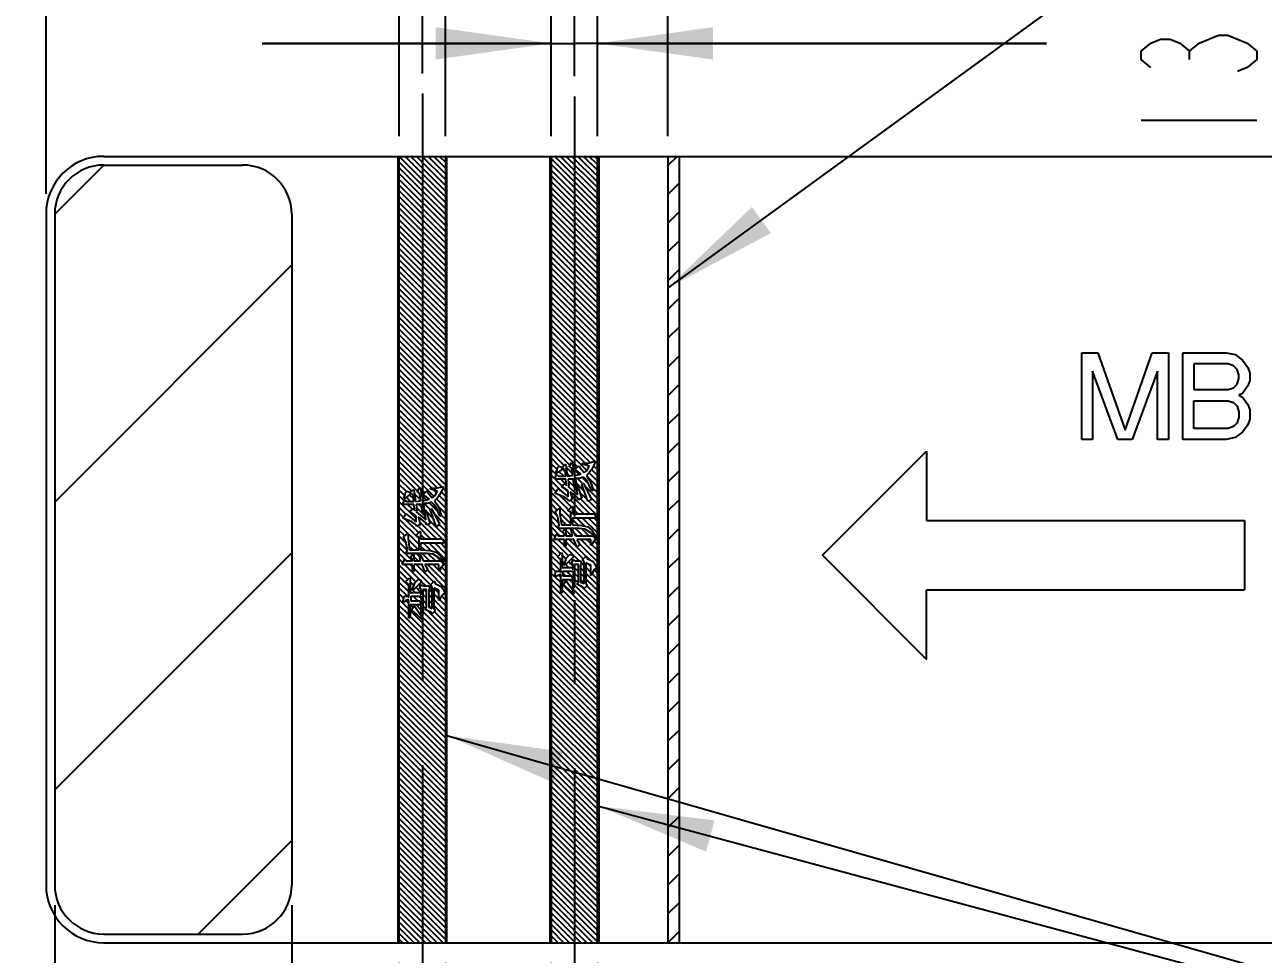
# Model space of a CAD drawing. Header units: millimetres. Extents: x 0 to 210, y 0 to 297.
# Drawn here: x 62.93 to 84.35, y 158.73 to 174.8 of the extents above; entities that cross this region are included whole.
import ezdxf

# ---------------------------------------------------------------- set-up
doc = ezdxf.new("R2010")
doc.units = ezdxf.units.MM
doc.header["$LTSCALE"] = 19.36
doc.linetypes.add('CENTER', pattern=[0.6, 0.375, -0.075, 0.075, -0.075])
doc.layers.get('0').update_dxf_attribs({"linetype": 'CONTINUOUS'})
doc.layers.add('00_COSMETICS', color=7, linetype='CONTINUOUS')
doc.layers.add('DEFAULT_1', color=7, linetype='CENTER')
doc.styles.get("Standard").update_dxf_attribs({"font": 'SIMPLEX.SHX', "width": 0.56})
doc.dimstyles.new('DIMSTYLE_2', dxfattribs={"dimtxt": 2, "dimasz": 2, "dimexe": 2, "dimexo": 0.35, "dimgap": 0.5, "dimtad": 1, "dimzin": 0, "dimdsep": 46, "dimtxsty": 'STANDARD', "dimblk": '_FILLED', "dimblk1": '_FILLED', "dimblk2": '_FILLED', "dimcen": 0.09, "dimazin": 0, "dimtp": 0.01, "dimtm": 0.01, "dimtfac": 1, "dimtofl": 0, "dimtmove": 0, "dimatfit": 3, "dimldrblk": '_FILLED', "dimfxl": 1, "dimtolj": 1, "dimtzin": 0, "dimarcsym": 0})
doc.dimstyles.new('DIMSTYLE_4', dxfattribs={"dimtxt": 2, "dimasz": 2, "dimexe": 2, "dimexo": 0.35, "dimgap": 0.5, "dimtad": 1, "dimzin": 0, "dimdsep": 46, "dimtxsty": 'STANDARD', "dimblk": '_FILLED', "dimblk1": '_FILLED', "dimblk2": '_FILLED', "dimcen": 0.09, "dimazin": 0, "dimtol": 1, "dimtp": 0.4, "dimtm": 0.4, "dimtfac": 1, "dimtofl": 0, "dimtmove": 0, "dimatfit": 3, "dimldrblk": '_FILLED', "dimfxl": 1, "dimtolj": 1, "dimtzin": 0, "dimarcsym": 0})
doc.dimstyles.get("Standard").update_dxf_attribs({"dimtxt": 2, "dimasz": 2, "dimexe": 2, "dimexo": 0.35, "dimtad": 1, "dimzin": 0, "dimdsep": 46, "dimtxsty": 'STANDARD', "dimblk": '_FILLED', "dimblk1": '_FILLED', "dimblk2": '_FILLED', "dimcen": 0.09, "dimazin": 0, "dimtol": 1, "dimtp": 0.01, "dimtm": 0.01, "dimtfac": 1, "dimtofl": 0, "dimtmove": 0, "dimatfit": 3, "dimldrblk": '_FILLED', "dimfxl": 1, "dimtolj": 1, "dimtzin": 0, "dimarcsym": 0})

# ---------------------------------------------------------------- blocks, each defined once
blk = doc.blocks.new('_FILLED')
at = {"color": 0, "linetype": 'BYBLOCK'}
blk.add_solid([(0, 0), (-1, 0.14), (-1, -0.14)], dxfattribs=at)
blk = doc.blocks.new('*D14')
at = {"color": 2}
for p, q in [((63.294, 171.876), (63.294, 177.231)), ((69.804, 173.961), (69.804, 177.231)), ((66.549, 175.231), (44.275, 175.231)), ((63.294, 175.231), (66.549, 175.231)), ((69.804, 175.231), (66.549, 175.231))]:
    blk.add_line(p, q, dxfattribs=at)
at = {"color": 2, "xscale": 2, "yscale": 2, "zscale": 2, "rotation": 180}
blk.add_blockref('_FILLED', (63.294, 175.231), dxfattribs=at)
at = {"color": 2, "xscale": 2, "yscale": 2, "zscale": 2}
blk.add_blockref('_FILLED', (69.804, 175.231), dxfattribs=at)
blk = doc.blocks.new('*D15')
at = {"color": 2}
for p, q in [((63.294, 171.876), (63.294, 185.448)), ((72.436, 173.91), (72.436, 185.448)), ((67.865, 183.448), (43.272, 183.448)), ((63.294, 183.448), (67.865, 183.448)), ((72.436, 183.448), (67.865, 183.448))]:
    blk.add_line(p, q, dxfattribs=at)
at = {"color": 2, "xscale": 2, "yscale": 2, "zscale": 2, "rotation": 180}
blk.add_blockref('_FILLED', (63.294, 183.448), dxfattribs=at)
at = {"color": 2, "xscale": 2, "yscale": 2, "zscale": 2}
blk.add_blockref('_FILLED', (72.436, 183.448), dxfattribs=at)
blk = doc.blocks.new('*D18')
at = {"color": 2}
for p, q in [((63.444, 159.576), (63.444, 154.827)), ((67.544, 159.576), (67.544, 154.827)), ((63.444, 156.827), (50.665, 156.827)), ((50.665, 156.827), (65.494, 156.827)), ((72.544, 156.827), (65.494, 156.827)), ((67.544, 156.827), (72.544, 156.827))]:
    blk.add_line(p, q, dxfattribs=at)
at = {"color": 2, "xscale": 2, "yscale": 2, "zscale": 2}
blk.add_blockref('_FILLED', (63.444, 156.827), dxfattribs=at)
at = {"color": 2, "xscale": 2, "yscale": 2, "zscale": 2, "rotation": 180}
blk.add_blockref('_FILLED', (67.544, 156.827), dxfattribs=at)
blk = doc.blocks.new('*D24')
at = {"color": 2}
for p, q in [((69.405, 172.876), (69.405, 178.885)), ((70.205, 172.876), (70.205, 178.885)), ((69.405, 176.885), (63.571, 176.885)), ((63.571, 176.885), (69.805, 176.885)), ((75.205, 176.885), (69.805, 176.885)), ((70.205, 176.885), (75.205, 176.885))]:
    blk.add_line(p, q, dxfattribs=at)
at = {"color": 2, "xscale": 2, "yscale": 2, "zscale": 2}
blk.add_blockref('_FILLED', (69.405, 176.885), dxfattribs=at)
at = {"color": 2, "xscale": 2, "yscale": 2, "zscale": 2, "rotation": 180}
blk.add_blockref('_FILLED', (70.205, 176.885), dxfattribs=at)
blk = doc.blocks.new('*D25')
at = {"color": 2}
for p, q in [((72.032, 172.876), (72.032, 176.48)), ((72.832, 172.876), (72.832, 176.48)), ((72.032, 174.48), (67.032, 174.48)), ((67.032, 174.48), (72.432, 174.48)), ((80.601, 174.48), (72.432, 174.48)), ((72.832, 174.48), (80.601, 174.48))]:
    blk.add_line(p, q, dxfattribs=at)
at = {"color": 2, "xscale": 2, "yscale": 2, "zscale": 2}
blk.add_blockref('_FILLED', (72.032, 174.48), dxfattribs=at)
at = {"color": 2, "xscale": 2, "yscale": 2, "zscale": 2, "rotation": 180}
blk.add_blockref('_FILLED', (72.832, 174.48), dxfattribs=at)
blk = doc.blocks.new('*D26')
at = {"color": 2}
for p, q in [((72.032, 158.576), (72.032, 152.951)), ((72.832, 158.576), (72.832, 152.951)), ((72.032, 154.951), (67.032, 154.951)), ((67.032, 154.951), (72.432, 154.951)), ((82.711, 154.951), (72.432, 154.951)), ((72.832, 154.951), (82.711, 154.951))]:
    blk.add_line(p, q, dxfattribs=at)
at = {"color": 2, "xscale": 2, "yscale": 2, "zscale": 2}
blk.add_blockref('_FILLED', (72.032, 154.951), dxfattribs=at)
at = {"color": 2, "xscale": 2, "yscale": 2, "zscale": 2, "rotation": 180}
blk.add_blockref('_FILLED', (72.832, 154.951), dxfattribs=at)
blk = doc.blocks.new('*D27')
at = {"color": 2}
for p, q in [((69.405, 158.576), (69.405, 150.392)), ((70.205, 158.576), (70.205, 150.392)), ((69.405, 152.392), (58.228, 152.392)), ((58.228, 152.392), (69.805, 152.392)), ((75.205, 152.392), (69.805, 152.392)), ((70.205, 152.392), (75.205, 152.392))]:
    blk.add_line(p, q, dxfattribs=at)
at = {"color": 2, "xscale": 2, "yscale": 2, "zscale": 2}
blk.add_blockref('_FILLED', (69.405, 152.392), dxfattribs=at)
at = {"color": 2, "xscale": 2, "yscale": 2, "zscale": 2, "rotation": 180}
blk.add_blockref('_FILLED', (70.205, 152.392), dxfattribs=at)
blk = doc.blocks.new('*D32')
at = {"color": 2}
for p, q in [((63.294, 171.876), (63.294, 190.247)), ((74.05, 172.876), (74.05, 190.247)), ((63.294, 188.247), (68.672, 188.247)), ((74.05, 188.247), (68.672, 188.247))]:
    blk.add_line(p, q, dxfattribs=at)
at = {"color": 2, "xscale": 2, "yscale": 2, "zscale": 2, "rotation": 180}
blk.add_blockref('_FILLED', (63.294, 188.247), dxfattribs=at)
at = {"color": 2, "xscale": 2, "yscale": 2, "zscale": 2}
blk.add_blockref('_FILLED', (74.05, 188.247), dxfattribs=at)

msp = doc.modelspace()

# ---------------------------------------------------------------- linework, layer by layer
at = {"color": 2}
for p, q in [((83.073, 174.203), (83.073, 174.343)), ((82.239, 173.153), (84.239, 173.153)), ((70.205, 171.726), (69.405, 172.526)), ((70.205, 171.825), (69.505, 172.526)), ((70.205, 171.925), (69.604, 172.526)), ((70.205, 172.024), (69.704, 172.526)), ((70.205, 172.124), (69.803, 172.526)), ((70.205, 172.224), (69.903, 172.526)), ((70.205, 172.323), (70.002, 172.526)), ((70.205, 172.423), (70.102, 172.526)), ((70.205, 172.522), (70.201, 172.526)), ((72.832, 171.688), (72.032, 172.488)), ((72.832, 171.787), (72.093, 172.526)), ((72.832, 171.887), (72.193, 172.526)), ((72.832, 171.986), (72.292, 172.526)), ((72.832, 172.086), (72.392, 172.526)), ((72.832, 172.185), (72.491, 172.526)), ((72.832, 172.285), (72.591, 172.526)), ((72.832, 172.385), (72.69, 172.526)), ((72.832, 172.484), (72.79, 172.526)), ((74.05, 172.366), (74.21, 172.526)), ((70.205, 171.626), (69.405, 172.426)), ((70.205, 171.527), (69.405, 172.327)), ((72.832, 171.588), (72.032, 172.388)), ((72.832, 171.489), (72.032, 172.289)), ((70.205, 171.427), (69.405, 172.227)), ((70.205, 171.328), (69.405, 172.128)), ((72.832, 171.389), (72.032, 172.189)), ((72.832, 171.289), (72.032, 172.089)), ((74.05, 171.869), (74.25, 172.069)), ((70.205, 171.228), (69.405, 172.028)), ((70.205, 171.128), (69.405, 171.928)), ((70.205, 171.029), (69.405, 171.829)), ((72.832, 171.19), (72.032, 171.99)), ((72.832, 171.09), (72.032, 171.89)), ((70.205, 170.929), (69.405, 171.729)), ((70.205, 170.83), (69.405, 171.63)), ((72.832, 170.991), (72.032, 171.791)), ((72.832, 170.891), (72.032, 171.691)), ((70.205, 170.73), (69.405, 171.53)), ((70.205, 170.631), (69.405, 171.431)), ((72.832, 170.792), (72.032, 171.592)), ((72.832, 170.692), (72.032, 171.492)), ((72.832, 170.592), (72.032, 171.392)), ((74.05, 171.371), (74.25, 171.571)), ((70.205, 170.531), (69.405, 171.331)), ((70.205, 170.432), (69.405, 171.232)), ((72.832, 170.493), (72.032, 171.293)), ((72.832, 170.393), (72.032, 171.193)), ((70.205, 170.332), (69.405, 171.132)), ((70.205, 170.232), (69.405, 171.032)), ((72.832, 170.294), (72.032, 171.094)), ((72.832, 170.194), (72.032, 170.994)), ((74.05, 170.873), (74.25, 171.073)), ((70.205, 170.133), (69.405, 170.933)), ((70.205, 170.033), (69.405, 170.833)), ((72.832, 170.095), (72.032, 170.895)), ((72.832, 169.995), (72.032, 170.795)), ((70.205, 169.934), (69.405, 170.734)), ((70.205, 169.834), (69.405, 170.634)), ((70.205, 169.735), (69.405, 170.535)), ((72.832, 169.896), (72.032, 170.696)), ((72.832, 169.796), (72.032, 170.596)), ((74.05, 170.375), (74.25, 170.575)), ((70.205, 169.635), (69.405, 170.435)), ((70.205, 169.535), (69.405, 170.335)), ((72.832, 169.696), (72.032, 170.496)), ((72.832, 169.597), (72.032, 170.397)), ((70.205, 169.436), (69.405, 170.236)), ((70.205, 169.336), (69.405, 170.136)), ((72.832, 169.497), (72.032, 170.297)), ((72.832, 169.398), (72.032, 170.198)), ((70.205, 169.237), (69.405, 170.037)), ((70.205, 169.137), (69.405, 169.937)), ((72.832, 169.298), (72.032, 170.098)), ((72.832, 169.199), (72.032, 169.999)), ((72.832, 169.099), (72.032, 169.899)), ((74.05, 169.877), (74.25, 170.077)), ((70.205, 169.038), (69.405, 169.838)), ((70.205, 168.938), (69.405, 169.738)), ((72.832, 169), (72.032, 169.8)), ((72.832, 168.9), (72.032, 169.7)), ((70.205, 168.839), (69.405, 169.639)), ((70.205, 168.739), (69.405, 169.539)), ((72.832, 168.8), (72.032, 169.6)), ((72.832, 168.701), (72.032, 169.501)), ((74.05, 169.38), (74.25, 169.58)), ((70.205, 168.639), (69.405, 169.439)), ((70.205, 168.54), (69.405, 169.34)), ((72.832, 168.601), (72.032, 169.401)), ((72.832, 168.502), (72.032, 169.302)), ((70.205, 168.44), (69.405, 169.24)), ((70.205, 168.341), (69.405, 169.141)), ((70.205, 168.241), (69.405, 169.041)), ((72.832, 168.402), (72.032, 169.202)), ((72.832, 168.303), (72.032, 169.103)), ((74.05, 168.882), (74.25, 169.082)), ((70.205, 168.142), (69.405, 168.942)), ((70.205, 168.042), (69.405, 168.842)), ((72.832, 168.203), (72.032, 169.003)), ((72.832, 168.103), (72.032, 168.903)), ((70.205, 167.943), (69.405, 168.743)), ((70.205, 167.843), (69.405, 168.643)), ((72.832, 168.004), (72.032, 168.804)), ((72.832, 167.904), (72.032, 168.704)), ((72.832, 167.805), (72.032, 168.605)), ((70.205, 167.743), (69.405, 168.543)), ((70.205, 167.644), (69.405, 168.444)), ((72.832, 167.705), (72.032, 168.505)), ((72.832, 167.606), (72.032, 168.406)), ((74.05, 168.384), (74.25, 168.584)), ((70.205, 167.544), (69.405, 168.344)), ((70.205, 167.445), (69.405, 168.245)), ((72.832, 167.506), (72.032, 168.306)), ((72.832, 167.407), (72.032, 168.207)), ((70.205, 167.345), (69.405, 168.145)), ((70.205, 167.246), (69.405, 168.046)), ((72.832, 167.307), (72.032, 168.107)), ((72.832, 167.207), (72.032, 168.007)), ((74.05, 167.886), (74.25, 168.086)), ((70.205, 167.146), (69.405, 167.946)), ((70.205, 167.046), (69.405, 167.846)), ((70.205, 166.947), (69.405, 167.747)), ((72.708, 167.232), (72.032, 167.908)), ((72.619, 167.221), (72.032, 167.808)), ((70.205, 166.847), (69.405, 167.647)), ((70.141, 166.812), (69.405, 167.548)), ((72.65, 167.091), (72.032, 167.709)), ((72.486, 167.155), (72.032, 167.609)), ((74.05, 167.388), (74.25, 167.588)), ((70.061, 166.792), (69.405, 167.448)), ((69.967, 166.787), (69.405, 167.349)), ((72.357, 167.184), (72.032, 167.51)), ((72.259, 167.182), (72.032, 167.41)), ((70.008, 166.646), (69.405, 167.249)), ((69.758, 166.796), (69.405, 167.15)), ((72.172, 167.17), (72.032, 167.31)), ((72.134, 167.109), (72.032, 167.211)), ((72.125, 167.018), (72.032, 167.111)), ((72.278, 167.065), (72.222, 167.12)), ((72.396, 167.046), (72.291, 167.15)), ((72.518, 167.023), (72.417, 167.124)), ((72.685, 167.155), (72.66, 167.18)), ((72.832, 167.008), (72.731, 167.109)), ((72.832, 167.108), (72.764, 167.175)), ((69.722, 166.733), (69.405, 167.05)), ((69.62, 166.735), (69.405, 166.95)), ((72.097, 166.947), (72.032, 167.012)), ((72.231, 166.713), (72.032, 166.912)), ((72.22, 166.823), (72.102, 166.942)), ((72.25, 166.993), (72.167, 167.075)), ((72.277, 166.866), (72.201, 166.942)), ((72.345, 166.997), (72.306, 167.037)), ((72.435, 166.808), (72.327, 166.916)), ((72.415, 166.927), (72.4, 166.942)), ((72.577, 166.865), (72.487, 166.954)), ((72.68, 166.861), (72.569, 166.973)), ((72.832, 166.809), (72.652, 166.988)), ((72.832, 166.909), (72.688, 167.052)), ((74.05, 166.891), (74.25, 167.091)), ((69.528, 166.728), (69.405, 166.851)), ((69.5, 166.656), (69.405, 166.751)), ((69.654, 166.602), (69.583, 166.673)), ((69.772, 166.583), (69.668, 166.687)), ((69.761, 166.694), (69.75, 166.705)), ((69.847, 166.708), (69.774, 166.78)), ((70.049, 166.704), (69.997, 166.756)), ((70.205, 166.648), (70.129, 166.724)), ((70.205, 166.748), (70.162, 166.79)), ((72.115, 166.73), (72.032, 166.813)), ((72.33, 166.415), (72.032, 166.713)), ((72.324, 166.72), (72.267, 166.776)), ((72.296, 166.847), (72.29, 166.853)), ((72.353, 166.79), (72.326, 166.817)), ((72.482, 166.761), (72.446, 166.797)), ((72.605, 166.737), (72.457, 166.885)), ((72.659, 166.584), (72.527, 166.715)), ((72.832, 166.61), (72.607, 166.835)), ((72.832, 166.71), (72.744, 166.797)), ((69.489, 166.568), (69.405, 166.652)), ((69.697, 166.26), (69.405, 166.552)), ((69.598, 166.558), (69.526, 166.63)), ((69.635, 166.422), (69.549, 166.507)), ((69.66, 166.496), (69.649, 166.507)), ((69.696, 166.56), (69.682, 166.573)), ((69.793, 166.462), (69.748, 166.507)), ((69.871, 166.584), (69.796, 166.659)), ((69.939, 166.416), (69.835, 166.52)), ((70.077, 166.378), (69.923, 166.532)), ((70.205, 166.449), (70.049, 166.605)), ((70.205, 166.35), (70.071, 166.484)), ((70.205, 166.549), (70.094, 166.66)), ((72.375, 166.271), (72.032, 166.614)), ((72.138, 166.407), (72.032, 166.514)), ((72.38, 166.465), (72.179, 166.666)), ((72.599, 166.345), (72.366, 166.578)), ((72.699, 166.345), (72.377, 166.667)), ((72.832, 166.311), (72.541, 166.602)), ((72.832, 166.411), (72.681, 166.562)), ((72.832, 166.51), (72.717, 166.625)), ((74.05, 166.393), (74.25, 166.593)), ((69.518, 166.34), (69.405, 166.453)), ((69.478, 166.28), (69.405, 166.353)), ((69.748, 165.911), (69.405, 166.253)), ((69.741, 166.017), (69.509, 166.249)), ((69.857, 166.299), (69.703, 166.453)), ((69.85, 166.406), (69.833, 166.423)), ((69.992, 166.264), (69.867, 166.388)), ((70.205, 165.951), (69.912, 166.245)), ((70.205, 166.15), (70.009, 166.347)), ((70.205, 166.25), (70.126, 166.329)), ((72.14, 166.306), (72.032, 166.414)), ((72.167, 166.18), (72.032, 166.315)), ((72.375, 166.171), (72.184, 166.362)), ((72.292, 166.154), (72.197, 166.249)), ((72.375, 166.37), (72.374, 166.37)), ((72.499, 166.345), (72.4, 166.444)), ((72.498, 166.147), (72.4, 166.245)), ((72.616, 166.129), (72.476, 166.269)), ((72.832, 166.013), (72.576, 166.269)), ((72.832, 166.112), (72.675, 166.269)), ((72.832, 166.212), (72.775, 166.269)), ((69.748, 165.811), (69.405, 166.154)), ((69.498, 165.962), (69.405, 166.054)), ((69.947, 165.911), (69.723, 166.134)), ((70.047, 165.911), (69.758, 166.199)), ((70.146, 165.911), (69.896, 166.16)), ((70.205, 166.051), (70.096, 166.159)), ((72.149, 166.098), (72.032, 166.215)), ((72.183, 165.964), (72.032, 166.116)), ((72.26, 165.987), (72.156, 166.091)), ((72.271, 166.076), (72.256, 166.091)), ((72.383, 165.964), (72.286, 166.061)), ((72.376, 166.07), (72.355, 166.091)), ((72.482, 165.964), (72.412, 166.035)), ((72.582, 165.964), (72.455, 166.091)), ((72.681, 165.964), (72.56, 166.085)), ((74.05, 165.895), (74.25, 166.095)), ((69.524, 165.836), (69.405, 165.955)), ((69.543, 165.717), (69.405, 165.855)), ((69.739, 165.72), (69.559, 165.901)), ((69.848, 165.911), (69.773, 165.985)), ((69.955, 165.703), (69.824, 165.834)), ((70.205, 165.553), (69.924, 165.834)), ((70.205, 165.653), (70.023, 165.834)), ((70.205, 165.752), (70.123, 165.834)), ((70.205, 165.852), (70.159, 165.897)), ((72.102, 165.946), (72.032, 166.016)), ((72.332, 165.617), (72.032, 165.917)), ((72.193, 165.656), (72.032, 165.817)), ((72.26, 165.788), (72.147, 165.901)), ((72.26, 165.887), (72.247, 165.901)), ((72.584, 165.564), (72.286, 165.862)), ((72.639, 165.608), (72.346, 165.901)), ((72.832, 165.515), (72.516, 165.83)), ((72.832, 165.614), (72.546, 165.901)), ((72.717, 165.828), (72.645, 165.901)), ((72.832, 165.814), (72.769, 165.876)), ((72.832, 165.913), (72.793, 165.952)), ((69.631, 165.53), (69.405, 165.756)), ((69.506, 165.555), (69.405, 165.656)), ((69.64, 165.72), (69.574, 165.786)), ((69.631, 165.629), (69.604, 165.657)), ((69.757, 165.603), (69.703, 165.657)), ((69.844, 165.715), (69.773, 165.786)), ((69.93, 165.53), (69.803, 165.657)), ((70.029, 165.53), (69.904, 165.654)), ((72.146, 165.603), (72.032, 165.718)), ((72.197, 165.453), (72.032, 165.618)), ((72.29, 165.559), (72.222, 165.627)), ((72.516, 165.532), (72.27, 165.778)), ((72.699, 165.548), (72.643, 165.604)), ((72.832, 165.714), (72.736, 165.81)), ((69.468, 165.494), (69.405, 165.557)), ((69.692, 165.169), (69.405, 165.457)), ((69.764, 165.198), (69.495, 165.466)), ((69.532, 165.53), (69.507, 165.554)), ((69.634, 165.428), (69.595, 165.466)), ((69.731, 165.53), (69.659, 165.601)), ((69.952, 165.109), (69.659, 165.402)), ((69.994, 165.166), (69.695, 165.466)), ((69.802, 165.459), (69.794, 165.466)), ((69.83, 165.53), (69.816, 165.544)), ((70.205, 165.155), (69.894, 165.466)), ((70.091, 165.369), (69.993, 165.466)), ((70.205, 165.453), (70.057, 165.601)), ((70.205, 165.354), (70.134, 165.425)), ((72.197, 165.353), (72.032, 165.518)), ((72.112, 165.338), (72.032, 165.419)), ((72.197, 165.552), (72.176, 165.573)), ((72.265, 165.484), (72.222, 165.527)), ((72.232, 165.418), (72.222, 165.427)), ((72.331, 165.418), (72.283, 165.466)), ((72.413, 165.436), (72.333, 165.516)), ((72.406, 165.542), (72.383, 165.566)), ((72.502, 165.347), (72.438, 165.411)), ((72.502, 165.447), (72.48, 165.469)), ((72.603, 165.345), (72.54, 165.409)), ((72.603, 165.445), (72.564, 165.484)), ((72.717, 165.33), (72.629, 165.419)), ((72.717, 165.43), (72.67, 165.478)), ((72.832, 165.415), (72.804, 165.443)), ((74.05, 165.397), (74.25, 165.597)), ((69.554, 165.209), (69.405, 165.357)), ((69.57, 165.093), (69.405, 165.258)), ((69.864, 165.098), (69.786, 165.176)), ((70.205, 165.055), (69.89, 165.37)), ((70.205, 165.254), (70.095, 165.364)), ((72.096, 165.255), (72.032, 165.319)), ((72.197, 165.055), (72.032, 165.22)), ((72.197, 165.154), (72.098, 165.253)), ((72.197, 165.254), (72.166, 165.285)), ((72.284, 165.266), (72.235, 165.315)), ((72.281, 165.17), (72.248, 165.202)), ((72.384, 165.266), (72.295, 165.354)), ((72.413, 165.137), (72.348, 165.202)), ((72.413, 165.237), (72.394, 165.256)), ((72.413, 165.337), (72.395, 165.354)), ((72.502, 165.248), (72.438, 165.311)), ((72.495, 165.154), (72.438, 165.212)), ((72.603, 165.246), (72.54, 165.309)), ((72.603, 165.146), (72.54, 165.21)), ((72.832, 165.117), (72.629, 165.32)), ((72.832, 165.017), (72.629, 165.22)), ((72.832, 165.216), (72.738, 165.31)), ((72.832, 165.316), (72.774, 165.373)), ((69.57, 164.993), (69.405, 165.158)), ((69.544, 164.92), (69.405, 165.059)), ((69.479, 164.885), (69.405, 164.959)), ((69.657, 165.105), (69.595, 165.167)), ((69.634, 165.029), (69.595, 165.067)), ((69.679, 164.984), (69.641, 165.022)), ((69.786, 164.976), (69.694, 165.069)), ((69.772, 165.09), (69.743, 165.119)), ((69.875, 164.987), (69.828, 165.034)), ((69.976, 164.985), (69.922, 165.039)), ((70.091, 164.97), (70.002, 165.059)), ((70.091, 164.871), (70.002, 164.96)), ((70.205, 164.956), (70.191, 164.97)), ((72.832, 164.32), (72.032, 165.12)), ((72.832, 164.221), (72.032, 165.021)), ((72.832, 164.519), (72.222, 165.129)), ((72.832, 164.42), (72.222, 165.029)), ((72.832, 164.619), (72.353, 165.097)), ((72.832, 164.718), (72.438, 165.112)), ((72.832, 164.818), (72.571, 165.078)), ((72.832, 164.918), (72.651, 165.098)), ((74.05, 164.899), (74.25, 165.099)), ((69.57, 164.695), (69.405, 164.86)), ((69.57, 164.595), (69.405, 164.76)), ((69.57, 164.794), (69.52, 164.844)), ((69.643, 164.721), (69.597, 164.768)), ((69.633, 164.831), (69.608, 164.856)), ((69.732, 164.831), (69.643, 164.92)), ((69.786, 164.678), (69.696, 164.768)), ((69.786, 164.877), (69.743, 164.92)), ((69.786, 164.777), (69.784, 164.779)), ((69.875, 164.888), (69.811, 164.951)), ((69.875, 164.788), (69.811, 164.852)), ((69.858, 164.705), (69.811, 164.752)), ((69.976, 164.886), (69.913, 164.949)), ((69.976, 164.786), (69.913, 164.85)), ((69.947, 164.716), (69.913, 164.75)), ((70.205, 164.657), (70.002, 164.86)), ((70.205, 164.557), (70.002, 164.761)), ((70.205, 164.757), (70.104, 164.858)), ((70.205, 164.856), (70.135, 164.926)), ((72.832, 164.121), (72.032, 164.921)), ((72.832, 164.021), (72.032, 164.821)), ((70.205, 163.861), (69.405, 164.661)), ((70.205, 163.761), (69.405, 164.561)), ((70.205, 164.06), (69.595, 164.669)), ((70.205, 163.96), (69.595, 164.57)), ((70.205, 164.159), (69.772, 164.592)), ((70.205, 164.259), (69.811, 164.652)), ((70.205, 164.358), (69.894, 164.669)), ((70.205, 164.458), (70.012, 164.651)), ((72.832, 163.922), (72.032, 164.722)), ((72.832, 163.822), (72.032, 164.622)), ((74.05, 164.402), (74.25, 164.602)), ((70.205, 163.661), (69.405, 164.461)), ((70.205, 163.562), (69.405, 164.362)), ((72.832, 163.723), (72.032, 164.523)), ((72.832, 163.623), (72.032, 164.423)), ((72.832, 163.524), (72.032, 164.324)), ((70.205, 163.462), (69.405, 164.262)), ((70.205, 163.363), (69.405, 164.163)), ((72.832, 163.424), (72.032, 164.224)), ((72.832, 163.325), (72.032, 164.125)), ((74.05, 163.904), (74.25, 164.104)), ((70.205, 163.263), (69.405, 164.063)), ((70.205, 163.164), (69.405, 163.964)), ((72.832, 163.225), (72.032, 164.025)), ((72.832, 163.125), (72.032, 163.925)), ((70.205, 163.064), (69.405, 163.864)), ((70.205, 162.964), (69.405, 163.764)), ((72.832, 163.026), (72.032, 163.826)), ((72.832, 162.926), (72.032, 163.726)), ((70.205, 162.865), (69.405, 163.665)), ((70.205, 162.765), (69.405, 163.565)), ((70.205, 162.666), (69.405, 163.466)), ((72.832, 162.827), (72.032, 163.627)), ((72.832, 162.727), (72.032, 163.527)), ((74.05, 163.406), (74.25, 163.606)), ((70.205, 162.566), (69.405, 163.366)), ((70.205, 162.467), (69.405, 163.267)), ((72.832, 162.628), (72.032, 163.428)), ((72.832, 162.528), (72.032, 163.328)), ((70.205, 162.367), (69.405, 163.167)), ((70.205, 162.268), (69.405, 163.068)), ((72.832, 162.429), (72.032, 163.229)), ((72.832, 162.329), (72.032, 163.129)), ((74.05, 162.908), (74.25, 163.108)), ((70.205, 162.168), (69.405, 162.968)), ((70.205, 162.068), (69.405, 162.868)), ((72.832, 162.229), (72.032, 163.029)), ((72.832, 162.13), (72.032, 162.93)), ((72.832, 162.03), (72.032, 162.83)), ((70.205, 161.969), (69.405, 162.769)), ((70.205, 161.869), (69.405, 162.669)), ((72.832, 161.931), (72.032, 162.731)), ((72.832, 161.831), (72.032, 162.631)), ((74.05, 162.41), (74.25, 162.61)), ((70.205, 161.77), (69.405, 162.57)), ((70.205, 161.67), (69.405, 162.47)), ((72.832, 161.732), (72.032, 162.532)), ((72.832, 161.632), (72.032, 162.432)), ((70.205, 161.571), (69.405, 162.371)), ((70.205, 161.471), (69.405, 162.271)), ((72.832, 161.532), (72.032, 162.332)), ((72.832, 161.433), (72.032, 162.233)), ((70.205, 161.372), (69.405, 162.172)), ((70.205, 161.272), (69.405, 162.072)), ((70.205, 161.172), (69.405, 161.972)), ((72.832, 161.333), (72.032, 162.133)), ((72.832, 161.234), (72.032, 162.034)), ((74.05, 161.913), (74.25, 162.113)), ((70.205, 161.073), (69.405, 161.873)), ((70.205, 160.973), (69.405, 161.773)), ((72.832, 161.134), (72.032, 161.934)), ((72.832, 161.035), (72.032, 161.835)), ((70.205, 160.874), (69.405, 161.674)), ((70.205, 160.774), (69.405, 161.574)), ((72.832, 160.935), (72.032, 161.735)), ((72.832, 160.836), (72.032, 161.636)), ((72.832, 160.736), (72.032, 161.536)), ((74.05, 161.415), (74.25, 161.615)), ((70.205, 160.675), (69.405, 161.475)), ((70.205, 160.575), (69.405, 161.375)), ((72.832, 160.636), (72.032, 161.436)), ((72.832, 160.537), (72.032, 161.337)), ((70.205, 160.475), (69.405, 161.275)), ((70.205, 160.376), (69.405, 161.176)), ((72.832, 160.437), (72.032, 161.237)), ((72.832, 160.338), (72.032, 161.138)), ((74.05, 160.917), (74.25, 161.117)), ((70.205, 160.276), (69.405, 161.076)), ((70.205, 160.177), (69.405, 160.977)), ((72.832, 160.238), (72.032, 161.038)), ((72.832, 160.139), (72.032, 160.939)), ((70.205, 160.077), (69.405, 160.877)), ((70.205, 159.978), (69.405, 160.778)), ((70.205, 159.878), (69.405, 160.678)), ((72.832, 160.039), (72.032, 160.839)), ((72.832, 159.939), (72.032, 160.739)), ((70.205, 159.779), (69.405, 160.579)), ((70.205, 159.679), (69.405, 160.479)), ((72.832, 159.84), (72.032, 160.64)), ((72.832, 159.74), (72.032, 160.54)), ((74.05, 160.419), (74.25, 160.619)), ((70.205, 159.579), (69.405, 160.379)), ((70.205, 159.48), (69.405, 160.28)), ((72.832, 159.641), (72.032, 160.441)), ((72.832, 159.541), (72.032, 160.341)), ((70.205, 159.38), (69.405, 160.18)), ((70.205, 159.281), (69.405, 160.081)), ((72.832, 159.442), (72.032, 160.242)), ((72.832, 159.342), (72.032, 160.142)), ((72.832, 159.243), (72.032, 160.043)), ((74.05, 159.921), (74.25, 160.121)), ((70.205, 159.181), (69.405, 159.981)), ((70.205, 159.082), (69.405, 159.882)), ((72.832, 159.143), (72.032, 159.943)), ((72.832, 159.043), (72.032, 159.843)), ((70.205, 158.982), (69.405, 159.782)), ((70.162, 158.926), (69.405, 159.682)), ((72.832, 158.944), (72.032, 159.744)), ((72.75, 158.926), (72.032, 159.644)), ((74.05, 159.424), (74.25, 159.624)), ((70.062, 158.926), (69.405, 159.583)), ((69.963, 158.926), (69.405, 159.483)), ((72.651, 158.926), (72.032, 159.545)), ((72.551, 158.926), (72.032, 159.445)), ((69.863, 158.926), (69.405, 159.384)), ((69.763, 158.926), (69.405, 159.284)), ((69.664, 158.926), (69.405, 159.185)), ((72.452, 158.926), (72.032, 159.346)), ((72.352, 158.926), (72.032, 159.246)), ((69.564, 158.926), (69.405, 159.085)), ((69.465, 158.926), (69.405, 158.986)), ((72.252, 158.926), (72.032, 159.147)), ((72.153, 158.926), (72.032, 159.047)), ((74.05, 158.926), (74.25, 159.126)), ((72.053, 158.926), (72.032, 158.947))]:
    msp.add_line(p, q, dxfattribs=at)
at = {"color": 7}
for p, q in [((64.294, 172.526), (89.008, 172.526)), ((63.294, 171.526), (63.294, 159.926)), ((64.294, 158.926), (89.164, 158.926))]:
    msp.add_line(p, q, dxfattribs=at)
at = {"color": 9}
for p, q in [((69.383, 158.926), (69.383, 172.526)), ((70.227, 158.926), (70.227, 172.526)), ((72.01, 172.526), (72.01, 158.926)), ((72.854, 172.526), (72.854, 158.926))]:
    msp.add_line(p, q, dxfattribs=at)
at = {"color": 4}
for p, q in [((69.405, 158.926), (69.405, 172.526)), ((70.205, 172.526), (70.205, 158.926)), ((72.032, 172.526), (72.032, 158.926)), ((72.832, 158.926), (72.832, 172.526)), ((74.05, 172.526), (74.05, 158.926)), ((74.25, 158.926), (74.25, 172.526)), ((72.108, 167.043), (72.133, 167.107)), ((72.133, 167.107), (72.146, 167.158)), ((72.146, 167.158), (72.171, 167.17)), ((72.209, 167.107), (72.159, 167.069)), ((72.171, 167.17), (72.222, 167.145)), ((72.222, 167.12), (72.209, 167.107)), ((72.222, 167.145), (72.273, 167.196)), ((72.222, 167.132), (72.222, 167.12)), ((72.273, 167.107), (72.222, 167.132)), ((72.273, 167.196), (72.286, 167.196)), ((72.286, 166.993), (72.273, 167.107)), ((72.286, 167.196), (72.311, 166.993)), ((72.349, 167.17), (72.387, 167.234)), ((72.349, 167.158), (72.349, 167.17)), ((72.387, 167.132), (72.349, 167.158)), ((72.387, 167.234), (72.4, 167.221)), ((72.4, 167.005), (72.387, 167.132)), ((72.4, 167.221), (72.438, 167.005)), ((72.451, 167.12), (72.502, 167.17)), ((72.451, 167.107), (72.451, 167.12)), ((72.552, 167.031), (72.451, 167.107)), ((72.502, 167.17), (72.514, 167.17)), ((72.514, 167.17), (72.527, 167.145)), ((72.527, 167.145), (72.603, 167.056)), ((72.565, 167.208), (72.578, 167.221)), ((72.692, 167.17), (72.565, 167.208)), ((72.578, 167.221), (72.667, 167.221)), ((72.654, 167.094), (72.692, 167.17)), ((72.667, 167.221), (72.768, 167.247)), ((72.73, 167.107), (72.692, 167.056)), ((72.794, 167.234), (72.73, 167.107)), ((72.768, 167.247), (72.781, 167.247)), ((72.781, 167.247), (72.794, 167.234)), ((72.095, 166.942), (72.121, 167.018)), ((72.286, 166.942), (72.095, 166.942)), ((72.121, 167.043), (72.108, 167.043)), ((72.159, 167.069), (72.121, 167.043)), ((72.121, 167.018), (72.133, 167.018)), ((72.133, 167.018), (72.159, 166.993)), ((72.159, 166.993), (72.286, 166.993)), ((72.298, 166.828), (72.286, 166.942)), ((72.311, 166.993), (72.4, 167.005)), ((72.324, 166.942), (72.336, 166.828)), ((72.413, 166.942), (72.324, 166.942)), ((72.438, 166.789), (72.413, 166.942)), ((72.438, 167.005), (72.552, 167.031)), ((72.451, 166.954), (72.463, 166.815)), ((72.514, 166.954), (72.451, 166.954)), ((72.59, 166.98), (72.514, 166.954)), ((72.641, 166.929), (72.59, 166.98)), ((72.603, 167.056), (72.654, 167.094)), ((72.692, 167.056), (72.641, 167.005)), ((72.641, 167.005), (72.692, 166.929)), ((72.692, 166.84), (72.641, 166.929)), ((72.692, 166.929), (72.73, 166.853)), ((69.507, 166.672), (69.519, 166.723)), ((69.519, 166.723), (69.545, 166.736)), ((69.545, 166.736), (69.595, 166.711)), ((69.595, 166.685), (69.583, 166.672)), ((69.595, 166.711), (69.646, 166.761)), ((69.595, 166.698), (69.595, 166.685)), ((69.646, 166.672), (69.595, 166.698)), ((69.646, 166.761), (69.659, 166.761)), ((69.659, 166.761), (69.684, 166.558)), ((69.722, 166.736), (69.761, 166.799)), ((69.722, 166.723), (69.722, 166.736)), ((69.761, 166.698), (69.722, 166.723)), ((69.761, 166.799), (69.773, 166.787)), ((69.773, 166.571), (69.761, 166.698)), ((69.773, 166.787), (69.811, 166.571)), ((69.824, 166.685), (69.875, 166.736)), ((69.824, 166.672), (69.824, 166.685)), ((69.875, 166.736), (69.887, 166.736)), ((69.887, 166.736), (69.9, 166.711)), ((69.9, 166.711), (69.976, 166.622)), ((69.938, 166.774), (69.951, 166.787)), ((70.065, 166.736), (69.938, 166.774)), ((69.951, 166.787), (70.04, 166.787)), ((70.027, 166.66), (70.065, 166.736)), ((70.04, 166.787), (70.141, 166.812)), ((70.167, 166.799), (70.103, 166.672)), ((70.141, 166.812), (70.154, 166.812)), ((70.154, 166.812), (70.167, 166.799)), ((72.095, 166.701), (72.146, 166.777)), ((72.248, 166.637), (72.095, 166.701)), ((72.146, 166.777), (72.159, 166.777)), ((72.159, 166.777), (72.184, 166.751)), ((72.184, 166.751), (72.324, 166.637)), ((72.209, 166.815), (72.273, 166.866)), ((72.324, 166.739), (72.209, 166.815)), ((72.273, 166.866), (72.286, 166.866)), ((72.286, 166.866), (72.298, 166.828)), ((72.336, 166.828), (72.324, 166.815)), ((72.324, 166.815), (72.489, 166.675)), ((72.324, 166.637), (72.324, 166.739)), ((72.362, 166.726), (72.387, 166.624)), ((72.489, 166.624), (72.362, 166.726)), ((72.463, 166.815), (72.438, 166.789)), ((72.476, 166.828), (72.476, 166.84)), ((72.476, 166.84), (72.489, 166.84)), ((72.489, 166.675), (72.476, 166.828)), ((72.489, 166.84), (72.54, 166.675)), ((72.54, 166.675), (72.565, 166.612)), ((72.565, 166.853), (72.578, 166.866)), ((72.667, 166.561), (72.565, 166.853)), ((72.578, 166.866), (72.59, 166.866)), ((72.59, 166.866), (72.692, 166.675)), ((72.73, 166.751), (72.692, 166.84)), ((72.692, 166.675), (72.73, 166.599)), ((72.73, 166.853), (72.756, 166.751)), ((72.756, 166.739), (72.73, 166.751)), ((72.756, 166.751), (72.756, 166.739)), ((69.468, 166.507), (69.494, 166.584)), ((69.659, 166.507), (69.468, 166.507)), ((69.481, 166.609), (69.507, 166.672)), ((69.494, 166.609), (69.481, 166.609)), ((69.532, 166.634), (69.494, 166.609)), ((69.494, 166.584), (69.507, 166.584)), ((69.507, 166.584), (69.532, 166.558)), ((69.583, 166.672), (69.532, 166.634)), ((69.532, 166.558), (69.659, 166.558)), ((69.659, 166.558), (69.646, 166.672)), ((69.672, 166.393), (69.659, 166.507)), ((69.684, 166.558), (69.773, 166.571)), ((69.697, 166.507), (69.71, 166.393)), ((69.786, 166.507), (69.697, 166.507)), ((69.811, 166.355), (69.786, 166.507)), ((69.811, 166.571), (69.926, 166.596)), ((69.926, 166.596), (69.824, 166.672)), ((69.824, 166.52), (69.837, 166.38)), ((69.887, 166.52), (69.824, 166.52)), ((69.964, 166.545), (69.887, 166.52)), ((70.014, 166.495), (69.964, 166.545)), ((69.976, 166.622), (70.027, 166.66)), ((70.065, 166.622), (70.014, 166.571)), ((70.014, 166.571), (70.065, 166.495)), ((70.065, 166.406), (70.014, 166.495)), ((70.103, 166.672), (70.065, 166.622)), ((70.065, 166.495), (70.103, 166.418)), ((72.324, 166.586), (72.248, 166.637)), ((72.336, 166.561), (72.324, 166.586)), ((72.324, 166.408), (72.387, 166.472)), ((72.4, 166.599), (72.336, 166.561)), ((72.387, 166.624), (72.4, 166.599)), ((72.387, 166.472), (72.4, 166.472)), ((72.4, 166.472), (72.4, 166.345)), ((72.502, 166.586), (72.489, 166.624)), ((72.565, 166.612), (72.502, 166.586)), ((72.679, 166.561), (72.667, 166.561)), ((72.73, 166.599), (72.679, 166.561)), ((69.468, 166.266), (69.519, 166.342)), ((69.621, 166.203), (69.468, 166.266)), ((69.519, 166.342), (69.532, 166.342)), ((69.532, 166.342), (69.557, 166.317)), ((69.557, 166.317), (69.697, 166.203)), ((69.583, 166.38), (69.646, 166.431)), ((69.697, 166.304), (69.583, 166.38)), ((69.646, 166.431), (69.659, 166.431)), ((69.659, 166.431), (69.672, 166.393)), ((69.71, 166.393), (69.697, 166.38)), ((69.697, 166.38), (69.862, 166.241)), ((69.697, 166.203), (69.697, 166.304)), ((69.735, 166.291), (69.761, 166.19)), ((69.862, 166.19), (69.735, 166.291)), ((69.837, 166.38), (69.811, 166.355)), ((69.849, 166.393), (69.849, 166.406)), ((69.849, 166.406), (69.862, 166.406)), ((69.862, 166.241), (69.849, 166.393)), ((69.862, 166.406), (69.913, 166.241)), ((69.938, 166.418), (69.951, 166.431)), ((70.04, 166.126), (69.938, 166.418)), ((69.951, 166.431), (69.964, 166.431)), ((69.964, 166.431), (70.065, 166.241)), ((70.103, 166.317), (70.065, 166.406)), ((70.103, 166.418), (70.129, 166.317)), ((70.129, 166.304), (70.103, 166.317)), ((70.129, 166.317), (70.129, 166.304)), ((72.108, 166.383), (72.171, 166.434)), ((72.108, 166.37), (72.108, 166.383)), ((72.146, 166.294), (72.108, 166.37)), ((72.171, 166.154), (72.146, 166.294)), ((72.171, 166.434), (72.184, 166.434)), ((72.184, 166.434), (72.184, 166.345)), ((72.184, 166.345), (72.209, 166.154)), ((72.324, 166.396), (72.324, 166.408)), ((72.375, 166.37), (72.324, 166.396)), ((72.375, 166.154), (72.375, 166.37)), ((72.4, 166.345), (72.781, 166.345)), ((72.4, 166.269), (72.4, 166.154)), ((72.794, 166.269), (72.4, 166.269)), ((72.781, 166.345), (72.806, 166.281)), ((72.806, 166.281), (72.794, 166.269)), ((69.697, 166.152), (69.621, 166.203)), ((69.71, 166.126), (69.697, 166.152)), ((69.697, 165.974), (69.761, 166.037)), ((69.773, 166.164), (69.71, 166.126)), ((69.761, 166.19), (69.773, 166.164)), ((69.761, 166.037), (69.773, 166.037)), ((69.773, 166.037), (69.773, 165.911)), ((69.875, 166.152), (69.862, 166.19)), ((69.938, 166.177), (69.875, 166.152)), ((69.913, 166.241), (69.938, 166.177)), ((70.053, 166.126), (70.04, 166.126)), ((70.103, 166.164), (70.053, 166.126)), ((70.065, 166.241), (70.103, 166.164)), ((72.146, 166.091), (72.171, 166.154)), ((72.514, 166.091), (72.146, 166.091)), ((72.209, 166.154), (72.375, 166.154)), ((72.26, 166.002), (72.222, 166.04)), ((72.222, 166.04), (72.235, 166.04)), ((72.235, 166.04), (72.286, 166.091)), ((72.286, 166.091), (72.286, 165.964)), ((72.4, 165.964), (72.375, 166.078)), ((72.375, 166.078), (72.387, 166.078)), ((72.387, 166.078), (72.451, 165.964)), ((72.4, 166.154), (72.565, 166.142)), ((72.616, 166.078), (72.514, 166.091)), ((72.565, 166.142), (72.667, 166.116)), ((72.717, 166.015), (72.616, 166.078)), ((72.667, 166.116), (72.743, 166.053)), ((72.743, 166.053), (72.806, 165.964)), ((69.481, 165.949), (69.545, 165.999)), ((69.481, 165.936), (69.481, 165.949)), ((69.519, 165.86), (69.481, 165.936)), ((69.545, 165.72), (69.519, 165.86)), ((69.545, 165.999), (69.557, 165.999)), ((69.557, 165.999), (69.557, 165.911)), ((69.557, 165.911), (69.583, 165.72)), ((69.697, 165.961), (69.697, 165.974)), ((69.748, 165.936), (69.697, 165.961)), ((69.748, 165.72), (69.748, 165.936)), ((69.773, 165.911), (70.154, 165.911)), ((69.773, 165.834), (69.773, 165.72)), ((70.167, 165.834), (69.773, 165.834)), ((70.154, 165.911), (70.18, 165.847)), ((70.18, 165.847), (70.167, 165.834)), ((72.082, 165.901), (72.121, 165.989)), ((72.26, 165.901), (72.082, 165.901)), ((72.121, 165.989), (72.133, 165.989)), ((72.133, 165.989), (72.146, 165.964)), ((72.146, 165.964), (72.26, 165.964)), ((72.26, 165.964), (72.26, 166.002)), ((72.26, 165.774), (72.26, 165.901)), ((72.286, 165.964), (72.4, 165.964)), ((72.286, 165.901), (72.286, 165.786)), ((72.425, 165.901), (72.286, 165.901)), ((72.476, 165.774), (72.425, 165.901)), ((72.451, 165.964), (72.73, 165.964)), ((72.476, 165.901), (72.527, 165.812)), ((72.717, 165.901), (72.476, 165.901)), ((72.794, 165.951), (72.717, 166.015)), ((72.717, 165.799), (72.717, 165.901)), ((72.73, 165.964), (72.768, 165.951)), ((72.768, 165.875), (72.73, 165.799)), ((72.768, 165.951), (72.806, 165.888)), ((72.794, 165.888), (72.768, 165.875)), ((72.806, 165.951), (72.794, 165.951)), ((72.806, 165.888), (72.794, 165.888)), ((72.806, 165.964), (72.806, 165.951)), ((69.519, 165.657), (69.545, 165.72)), ((69.887, 165.657), (69.519, 165.657)), ((69.583, 165.72), (69.748, 165.72)), ((69.634, 165.568), (69.595, 165.606)), ((69.595, 165.606), (69.608, 165.606)), ((69.608, 165.606), (69.659, 165.657)), ((69.659, 165.657), (69.659, 165.53)), ((69.773, 165.53), (69.748, 165.644)), ((69.748, 165.644), (69.761, 165.644)), ((69.761, 165.644), (69.824, 165.53)), ((69.773, 165.72), (69.938, 165.707)), ((69.989, 165.644), (69.887, 165.657)), ((69.938, 165.707), (70.04, 165.682)), ((70.091, 165.58), (69.989, 165.644)), ((70.04, 165.682), (70.116, 165.618)), ((70.116, 165.618), (70.18, 165.53)), ((72.146, 165.608), (72.209, 165.672)), ((72.146, 165.596), (72.146, 165.608)), ((72.209, 165.672), (72.222, 165.659)), ((72.222, 165.659), (72.222, 165.418)), ((72.286, 165.786), (72.26, 165.774)), ((72.298, 165.583), (72.362, 165.647)), ((72.362, 165.647), (72.413, 165.621)), ((72.413, 165.621), (72.413, 165.596)), ((72.527, 165.812), (72.476, 165.774)), ((72.578, 165.558), (72.629, 165.608)), ((72.629, 165.608), (72.641, 165.608)), ((72.641, 165.608), (72.654, 165.57)), ((72.73, 165.799), (72.717, 165.799)), ((69.456, 165.466), (69.494, 165.555)), ((69.634, 165.466), (69.456, 165.466)), ((69.494, 165.555), (69.507, 165.555)), ((69.507, 165.555), (69.519, 165.53)), ((69.519, 165.53), (69.634, 165.53)), ((69.634, 165.53), (69.634, 165.568)), ((69.634, 165.339), (69.634, 165.466)), ((69.659, 165.53), (69.773, 165.53)), ((69.659, 165.466), (69.659, 165.352)), ((69.799, 165.466), (69.659, 165.466)), ((69.849, 165.339), (69.799, 165.466)), ((69.824, 165.53), (70.103, 165.53)), ((69.849, 165.466), (69.9, 165.377)), ((70.091, 165.466), (69.849, 165.466)), ((70.167, 165.517), (70.091, 165.58)), ((70.091, 165.364), (70.091, 165.466)), ((70.103, 165.53), (70.141, 165.517)), ((70.141, 165.441), (70.103, 165.364)), ((70.141, 165.517), (70.18, 165.453)), ((70.167, 165.453), (70.141, 165.441)), ((70.18, 165.517), (70.167, 165.517)), ((70.18, 165.453), (70.167, 165.453)), ((70.18, 165.53), (70.18, 165.517)), ((72.197, 165.558), (72.146, 165.596)), ((72.197, 165.329), (72.197, 165.558)), ((72.222, 165.418), (72.387, 165.418)), ((72.26, 165.469), (72.298, 165.583)), ((72.26, 165.456), (72.26, 165.469)), ((72.273, 165.456), (72.26, 165.456)), ((72.413, 165.596), (72.273, 165.456)), ((72.387, 165.494), (72.413, 165.558)), ((72.387, 165.481), (72.387, 165.494)), ((72.413, 165.469), (72.387, 165.481)), ((72.387, 165.418), (72.413, 165.38)), ((72.413, 165.558), (72.425, 165.545)), ((72.413, 165.38), (72.413, 165.469)), ((72.425, 165.545), (72.451, 165.532)), ((72.438, 165.469), (72.438, 165.075)), ((72.502, 165.469), (72.438, 165.469)), ((72.451, 165.532), (72.54, 165.532)), ((72.502, 165.164), (72.502, 165.469)), ((72.54, 165.532), (72.565, 165.481)), ((72.565, 165.481), (72.54, 165.469)), ((72.54, 165.469), (72.54, 165.164)), ((72.578, 165.545), (72.578, 165.558)), ((72.603, 165.507), (72.578, 165.545)), ((72.603, 165.139), (72.603, 165.507)), ((72.629, 165.494), (72.629, 165.139)), ((72.692, 165.469), (72.629, 165.494)), ((72.654, 165.57), (72.756, 165.52)), ((72.717, 165.456), (72.692, 165.469)), ((72.717, 165.278), (72.717, 165.456)), ((72.756, 165.52), (72.794, 165.469)), ((72.806, 165.393), (72.781, 165.38)), ((72.794, 165.469), (72.819, 165.405)), ((72.819, 165.405), (72.806, 165.393)), ((69.519, 165.174), (69.583, 165.237)), ((69.519, 165.161), (69.519, 165.174)), ((69.583, 165.237), (69.595, 165.225)), ((69.595, 165.225), (69.595, 164.984)), ((69.659, 165.352), (69.634, 165.339)), ((69.672, 165.149), (69.735, 165.212)), ((69.735, 165.212), (69.786, 165.187)), ((69.786, 165.187), (69.786, 165.161)), ((69.9, 165.377), (69.849, 165.339)), ((69.951, 165.123), (70.002, 165.174)), ((70.002, 165.174), (70.014, 165.174)), ((70.014, 165.174), (70.027, 165.136)), ((70.103, 165.364), (70.091, 165.364)), ((72.095, 165.253), (72.108, 165.329)), ((72.108, 165.253), (72.095, 165.253)), ((72.108, 165.329), (72.121, 165.354)), ((72.146, 165.278), (72.108, 165.253)), ((72.121, 165.354), (72.184, 165.354)), ((72.184, 165.291), (72.146, 165.278)), ((72.184, 165.354), (72.197, 165.329)), ((72.197, 165.291), (72.184, 165.291)), ((72.197, 164.974), (72.197, 165.291)), ((72.222, 165.202), (72.222, 164.986)), ((72.4, 165.202), (72.222, 165.202)), ((72.235, 165.266), (72.235, 165.354)), ((72.235, 165.354), (72.413, 165.354)), ((72.387, 165.266), (72.235, 165.266)), ((72.248, 165.126), (72.286, 165.177)), ((72.286, 165.177), (72.298, 165.177)), ((72.298, 165.177), (72.324, 165.139)), ((72.413, 165.228), (72.387, 165.266)), ((72.413, 165.215), (72.4, 165.202)), ((72.413, 165.354), (72.413, 165.228)), ((72.413, 165.062), (72.413, 165.215)), ((72.73, 165.291), (72.717, 165.278)), ((72.756, 165.354), (72.73, 165.291)), ((72.781, 165.38), (72.756, 165.354)), ((69.57, 165.123), (69.519, 165.161)), ((69.57, 164.895), (69.57, 165.123)), ((69.595, 164.984), (69.761, 164.984)), ((69.634, 165.034), (69.672, 165.149)), ((69.634, 165.022), (69.634, 165.034)), ((69.646, 165.022), (69.634, 165.022)), ((69.786, 165.161), (69.646, 165.022)), ((69.761, 165.06), (69.786, 165.123)), ((69.761, 165.047), (69.761, 165.06)), ((69.786, 165.034), (69.761, 165.047)), ((69.761, 164.984), (69.786, 164.945)), ((69.786, 165.123), (69.799, 165.111)), ((69.786, 164.945), (69.786, 165.034)), ((69.799, 165.111), (69.824, 165.098)), ((69.811, 165.034), (69.811, 164.641)), ((69.875, 165.034), (69.811, 165.034)), ((69.824, 165.098), (69.913, 165.098)), ((69.875, 164.73), (69.875, 165.034)), ((69.913, 165.098), (69.938, 165.047)), ((69.938, 165.047), (69.913, 165.034)), ((69.913, 165.034), (69.913, 164.73)), ((69.951, 165.111), (69.951, 165.123)), ((69.976, 165.072), (69.951, 165.111)), ((69.976, 164.704), (69.976, 165.072)), ((70.002, 165.06), (70.002, 164.704)), ((70.065, 165.034), (70.002, 165.06)), ((70.027, 165.136), (70.129, 165.085)), ((70.091, 165.022), (70.065, 165.034)), ((70.091, 164.844), (70.091, 165.022)), ((70.129, 165.085), (70.167, 165.034)), ((70.167, 165.034), (70.192, 164.971)), ((70.192, 164.971), (70.18, 164.958)), ((72.222, 164.986), (72.197, 164.974)), ((72.248, 165.113), (72.248, 165.126)), ((72.336, 165.037), (72.248, 165.113)), ((72.324, 165.139), (72.387, 165.05)), ((72.413, 164.961), (72.336, 165.037)), ((72.387, 165.05), (72.425, 164.974)), ((72.438, 165.075), (72.413, 165.062)), ((72.425, 164.961), (72.413, 164.961)), ((72.425, 164.974), (72.425, 164.961)), ((72.476, 165.126), (72.502, 165.164)), ((72.578, 165.075), (72.476, 165.126)), ((72.54, 165.164), (72.603, 165.139)), ((72.603, 165.05), (72.578, 165.075)), ((72.654, 165.101), (72.603, 165.05)), ((72.629, 165.139), (72.654, 165.101)), ((69.468, 164.818), (69.481, 164.895)), ((69.481, 164.818), (69.468, 164.818)), ((69.481, 164.895), (69.494, 164.92)), ((69.519, 164.844), (69.481, 164.818)), ((69.494, 164.92), (69.557, 164.92)), ((69.557, 164.857), (69.519, 164.844)), ((69.557, 164.92), (69.57, 164.895)), ((69.57, 164.857), (69.557, 164.857)), ((69.57, 164.539), (69.57, 164.857)), ((69.595, 164.768), (69.595, 164.552)), ((69.773, 164.768), (69.595, 164.768)), ((69.608, 164.831), (69.608, 164.92)), ((69.608, 164.92), (69.786, 164.92)), ((69.761, 164.831), (69.608, 164.831)), ((69.786, 164.793), (69.761, 164.831)), ((69.786, 164.78), (69.773, 164.768)), ((69.786, 164.92), (69.786, 164.793)), ((69.786, 164.628), (69.786, 164.78)), ((70.103, 164.857), (70.091, 164.844)), ((70.129, 164.92), (70.103, 164.857)), ((70.154, 164.945), (70.129, 164.92)), ((70.18, 164.958), (70.154, 164.945)), ((69.595, 164.552), (69.57, 164.539)), ((69.621, 164.691), (69.659, 164.742)), ((69.621, 164.679), (69.621, 164.691)), ((69.71, 164.603), (69.621, 164.679)), ((69.659, 164.742), (69.672, 164.742)), ((69.672, 164.742), (69.697, 164.704)), ((69.697, 164.704), (69.761, 164.615)), ((69.786, 164.526), (69.71, 164.603)), ((69.761, 164.615), (69.799, 164.539)), ((69.811, 164.641), (69.786, 164.628)), ((69.799, 164.539), (69.799, 164.526)), ((69.849, 164.691), (69.875, 164.73)), ((69.951, 164.641), (69.849, 164.691)), ((69.913, 164.73), (69.976, 164.704)), ((69.976, 164.615), (69.951, 164.641)), ((70.027, 164.666), (69.976, 164.615)), ((70.002, 164.704), (70.027, 164.666)), ((69.799, 164.526), (69.786, 164.526))]:
    msp.add_line(p, q, dxfattribs=at)
at = {"color": 2}
for points in [[(82.406, 174.063), (82.239, 174.203), (82.239, 174.343), (82.406, 174.483), (82.573, 174.553), (82.739, 174.553), (82.906, 174.483), (83.073, 174.343), (83.239, 174.483), (83.573, 174.623)], [(83.573, 174.623), (83.739, 174.623), (84.073, 174.483)], [(84.073, 174.483), (84.239, 174.343), (84.239, 174.203), (84.073, 174.063), (83.906, 173.993)]]:
    msp.add_lwpolyline(points, dxfattribs=at)
at = {"color": 7}
for centre, start, end in [((64.294, 171.526), 90, 180), ((64.294, 159.926), 180, 270)]:
    msp.add_arc(centre, 1, start, end, dxfattribs=at)
at = {"layer": '00_COSMETICS', "color": 2}
for p, q in [((63.444, 171.526), (64.294, 172.376)), ((64.294, 172.376), (66.694, 172.376)), ((63.444, 171.526), (63.444, 159.926)), ((67.544, 171.526), (67.544, 159.926)), ((63.444, 166.548), (67.544, 170.648)), ((81.209, 167.63), (81.209, 169.13)), ((81.209, 169.13), (81.491, 169.13)), ((81.491, 169.13), (81.959, 167.789)), ((81.959, 167.789), (82.428, 169.13)), ((82.428, 169.13), (82.709, 169.13)), ((82.709, 169.13), (82.709, 167.63)), ((82.959, 167.63), (82.959, 169.13)), ((82.959, 169.13), (83.709, 169.13)), ((83.709, 169.13), (83.866, 169.098)), ((83.866, 169.098), (83.991, 169.002)), ((83.147, 168.938), (83.147, 168.491)), ((83.741, 168.938), (83.147, 168.938)), ((83.834, 168.906), (83.741, 168.938)), ((83.897, 168.842), (83.834, 168.906)), ((83.928, 168.747), (83.897, 168.842)), ((83.991, 169.002), (84.084, 168.874)), ((84.084, 168.874), (84.116, 168.778)), ((81.397, 168.81), (81.397, 167.63)), ((81.834, 167.63), (81.397, 168.81)), ((82.522, 168.81), (82.084, 167.63)), ((82.522, 167.63), (82.522, 168.81)), ((83.897, 168.587), (83.928, 168.683)), ((83.928, 168.683), (83.928, 168.747)), ((84.116, 168.651), (84.084, 168.555)), ((84.116, 168.778), (84.116, 168.651)), ((83.147, 168.491), (83.741, 168.491)), ((83.741, 168.491), (83.834, 168.523)), ((83.834, 168.523), (83.897, 168.587)), ((83.991, 168.427), (83.928, 168.396)), ((83.928, 168.396), (83.991, 168.364)), ((84.084, 168.555), (83.991, 168.427)), ((83.147, 167.821), (83.147, 168.3)), ((83.147, 168.3), (83.741, 168.3)), ((83.741, 168.3), (83.834, 168.268)), ((83.834, 168.268), (83.897, 168.204)), ((83.897, 168.204), (83.928, 168.108)), ((83.991, 168.364), (84.084, 168.236)), ((84.084, 168.236), (84.116, 168.14)), ((83.928, 168.013), (83.897, 167.917)), ((83.928, 168.108), (83.928, 168.013)), ((84.116, 167.981), (84.084, 167.885)), ((84.116, 168.14), (84.116, 167.981)), ((83.741, 167.821), (83.147, 167.821)), ((83.834, 167.853), (83.741, 167.821)), ((83.897, 167.917), (83.834, 167.853)), ((83.991, 167.757), (83.866, 167.661)), ((84.084, 167.885), (83.991, 167.757)), ((81.397, 167.63), (81.209, 167.63)), ((82.084, 167.63), (81.834, 167.63)), ((82.709, 167.63), (82.522, 167.63)), ((83.709, 167.63), (82.959, 167.63)), ((83.866, 167.661), (83.709, 167.63)), ((76.727, 165.627), (78.527, 167.427)), ((78.527, 167.427), (78.527, 166.227)), ((78.527, 166.227), (84.027, 166.227)), ((84.027, 166.227), (84.027, 165.027)), ((63.444, 161.57), (67.544, 165.67)), ((76.727, 165.627), (78.527, 163.827)), ((78.527, 163.827), (78.527, 165.027)), ((78.527, 165.027), (84.027, 165.027)), ((65.928, 159.076), (67.544, 160.692)), ((64.294, 159.076), (66.694, 159.076))]:
    msp.add_line(p, q, dxfattribs=at)
for centre, start, end in [((64.294, 171.526), 90, 180), ((66.694, 171.526), 0, 90), ((64.294, 159.926), 180, 270), ((66.694, 159.926), 270, 360)]:
    msp.add_arc(centre, 0.85, start, end, dxfattribs=at)
at = {"layer": 'DEFAULT_1', "color": 2, "linetype": 'CENTER'}
for p, q in [((69.804, 173.611), (69.804, 158.171)), ((72.436, 173.56), (72.436, 158.182))]:
    msp.add_line(p, q, dxfattribs=at)

# ---------------------------------------------------------------- dimensions: what is measured, and where the dimension line sits
at = {"color": 2}
dim = msp.add_linear_dim(base=(74.05, 188.247), p1=(63.294, 171.526), p2=(74.05, 172.526), dimstyle='DIMSTYLE_2', dxfattribs=at)
dim.commit()
dim.dimension.update_dxf_attribs({"geometry": '*D32', "text_midpoint": (65.233, 188.247), "dimtype": 160})
for base, p1, picture, middle in [((63.294, 183.448), (72.436, 173.56), '*D15', (43.272, 183.448)), ((63.294, 175.231), (69.804, 177.581), '*D14', (44.275, 175.231))]:
    dim = msp.add_linear_dim(base=base, p1=p1, p2=(63.294, 171.526), angle=180, text='<>\\P弯折线中心位置', dimstyle='DIMSTYLE_4', dxfattribs=at)
    dim.commit()
    dim.dimension.update_dxf_attribs({"geometry": picture, "text_midpoint": middle, "dimtype": 160})
for base, p1, p2, picture, middle in [((69.405, 176.885), (70.205, 172.526), (69.405, 172.526), '*D24', (63.571, 176.885)), ((72.032, 174.48), (72.832, 176.83), (72.032, 176.83), '*D25', (76.121, 174.48)), ((63.444, 156.827), (67.544, 159.926), (63.444, 159.926), '*D18', (50.665, 156.827)), ((69.405, 152.392), (70.205, 158.926), (69.405, 158.926), '*D27', (58.228, 152.392)), ((72.032, 154.951), (72.832, 158.926), (72.032, 158.926), '*D26', (78.231, 154.951))]:
    dim = msp.add_linear_dim(base=base, p1=p1, p2=p2, angle=180, dimstyle='DIMSTYLE_2', dxfattribs=at)
    dim.commit()
    dim.dimension.update_dxf_attribs({"geometry": picture, "text_midpoint": middle, "dimtype": 160})

# ---------------------------------------------------------------- leaders
for points in [[(74.05, 170.249), (96.965, 186.898), (99.965, 186.898)], [(70.227, 162.512), (99.839, 154.042), (102.839, 154.042)], [(72.854, 161.29), (99.839, 154.042), (102.839, 154.042)]]:
    msp.add_leader(points, dimstyle='STANDARD', override={"dimtad": 0}, dxfattribs=at)

doc.saveas('drawing.dxf')
